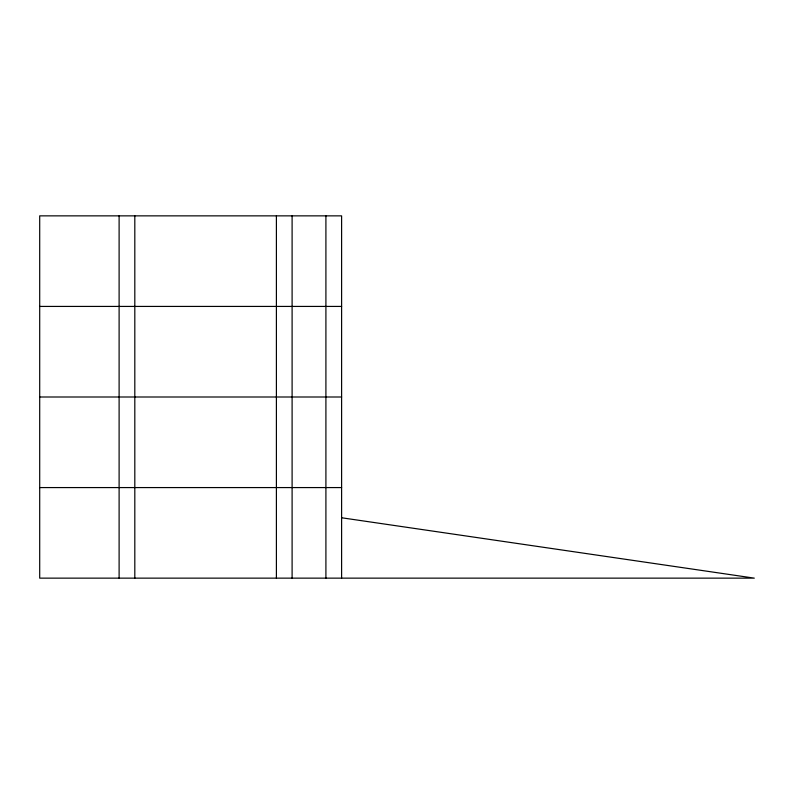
<?xml version="1.0" encoding="UTF-8"?>
<svg xmlns="http://www.w3.org/2000/svg" width="794" height="794" viewBox="0 0 794 794"><rect width="100%" height="100%" fill="white"/><g stroke="black" fill="none" stroke-linecap="round" stroke-linejoin="round"><path stroke-width="1.19" d="M39.7 306.424L341.609 306.424M39.7 397L341.609 397M39.7 487.576L341.609 487.576M341.609 517.767L754.3 578.141L39.7 578.141L39.7 215.859L341.609 215.859L341.609 578.141M325.907 215.859L325.907 578.141M292.103 215.859L292.103 578.141M276.401 215.859L276.401 578.141M134.811 215.859L134.811 578.141M119.11 215.859L119.11 578.141"/></g></svg>
